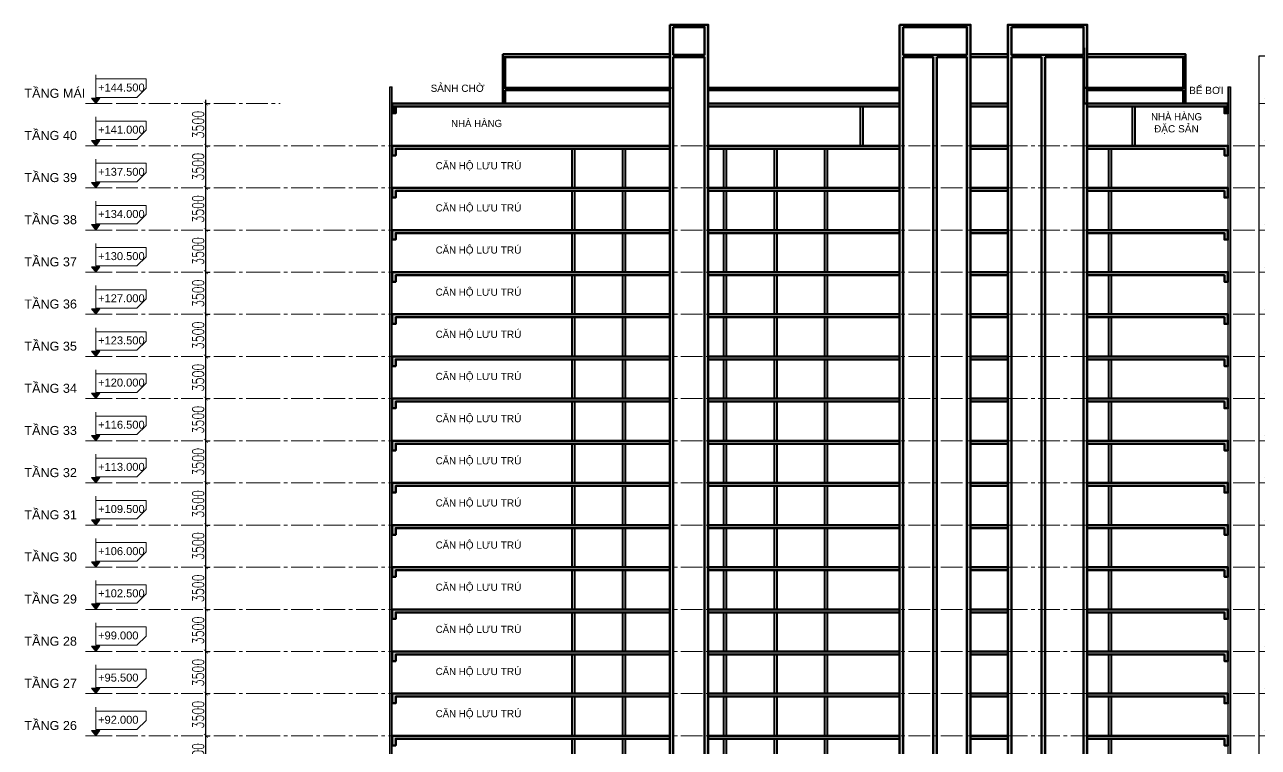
# Model space of a CAD drawing. Header units: millimetres. Extents: x 573003 to 1294762, y -9906 to 413061.
# Drawn here: x 816335 to 918866, y 105519 to 165526 of the extents above; entities that cross this region are included whole.
import ezdxf
from ezdxf.xclip import XClip

# ---------------------------------------------------------------- set-up
doc = ezdxf.new("R2010")
doc.units = ezdxf.units.MM
doc.header["$MEASUREMENT"] = 0
doc.linetypes.add('IMPORT-CE', pattern=[135, 90, -15, 15, -15])
doc.layers.get('DEFPOINTS').update_dxf_attribs({"color": 5, "lineweight": 0})
for name, color, linetype in [('A-ANNO-ROOM', 50, 'Continuous'), ('A-WALL-FNSH', 200, 'Continuous'), ('A-WALL-PATT', 251, 'Continuous')]:
    doc.layers.add(name, color=color, linetype=linetype)
for name, color, linetype, lineweight in [('KT-Chu viet', 255, 'Continuous', 20), ('KT-Kich thuoc', 159, 'Continuous', 18), ('KT-Net cat', 1, 'Continuous', 40), ('KT-Net cot', 2, 'Continuous', 50), ('KT-Net manh', 251, 'Continuous', 13), ('KT-Net thay', 7, 'Continuous', 25), ('KT-Net truc', 18, 'Continuous', 15), ('TEXT', 7, 'Continuous', 20)]:
    doc.layers.add(name, color=color, linetype=linetype, lineweight=lineweight)
doc.styles.add('Arial', font='arial.ttf')
doc.styles.add('DIM', font='vnsimli.shx', dxfattribs={"width": 0.7})
doc.styles.add('font unicode ccu', font='arial.ttf')
doc.styles.add('HBA-Text', font='GOTHIC.TTF')
doc.dimstyles.new('CCU  KT1-320 A1', dxfattribs={"dimscale": 320, "dimtxt": 3, "dimasz": 1, "dimexe": 1, "dimexo": 0, "dimgap": 0.5, "dimtad": 1, "dimdec": 0, "dimdsep": 46, "dimtxsty": 'DIM', "dimblk1": 'ARCHTICK', "dimblk2": 'ARCHTICK', "dimsah": 1, "dimcen": 0, "dimdle": 1, "dimclrd": 256, "dimclre": 256, "dimclrt": 31, "dimadec": 0, "dimazin": 0, "dimtfac": 1, "dimtdec": 0, "dimtix": 1, "dimtmove": 1, "dimatfit": 3, "dimldrblk": 'DOT', "dimfxl": 8, "dimtolj": 1, "dimarcsym": 0})

# ---------------------------------------------------------------- blocks, each defined once
blk = doc.blocks.new('Condotel Floor - NT1')
at = {"layer": 'KT-Net manh'}
h = blk.add_hatch(color=256, dxfattribs=at)
h.dxf.hatch_style = 1
h.paths.add_polyline_path([(-69661, 250), (-69661, -550), (-69361, -550), (-69361, 0), (-46598, 0), (-46598, 250)])
h.paths.add_polyline_path([(-43398, 250), (-27502, 250), (-27502, 0), (-43398, 0)])
h.paths.add_polyline_path([(-11898, 250), (-200, 250), (-200, -550), (-500, -550), (-500, 0), (-11898, 0)])
at = {"layer": 'KT-Net cat'}
for points, elevation in [([(-54700, 3500), (-54500, 3500), (-54500, 250), (-54700, 250)], -5), ([(-50500, 3500), (-50300, 3500), (-50300, 250), (-50500, 250)], -5), ([(-42100, 3500), (-41900, 3500), (-41900, 250), (-42100, 250)], -5), ([(-37900, 3500), (-37700, 3500), (-37700, 250), (-37900, 250)], -5), ([(-33700, 3500), (-33500, 3500), (-33500, 250), (-33700, 250)], -5), ([(-10102, 3500), (-9902, 3500), (-9902, 250), (-10102, 250)], -7)]:
    blk.add_lwpolyline(points, close=True, dxfattribs=dict(at, elevation=elevation))
at = {"layer": 'KT-Net cot', "elevation": -5}
blk.add_lwpolyline([(-69661, 250), (-69661, -550), (-69361, -550), (-69361, 0), (-46598, 0), (-46598, 250)], close=True, dxfattribs=at)
at = {"layer": 'KT-Net cot'}
for points in [[(-43398, 250), (-27502, 250), (-27502, 0), (-43398, 0)], [(-11898, 250), (-200, 250), (-200, -550), (-500, -550), (-500, 0), (-11898, 0)]]:
    blk.add_lwpolyline(points, close=True, dxfattribs=at)
at = {"layer": 'KT-Net manh'}
for p, q in [((-69761, 0, -113), (-69761, 3500, -5)), ((-69661, 0, -113), (-69661, 3500, -5)), ((-200, 3500), (-200, 0, -108)), ((-100, 3500), (-100, 0, -108))]:
    blk.add_line(p, q, dxfattribs=at)
at = {"layer": 'KT-Net thay'}
for p, q in [((-69861, 0, -113), (-69861, 3500, -5)), ((0, 3500), (0, 0, -108))]:
    blk.add_line(p, q, dxfattribs=at)
blk = doc.blocks.new('_ARCHTICK')
at = {"color": 0, "linetype": 'ByBlock', "const_width": 0.15}
blk.add_lwpolyline([(-0.5, -0.5), (0.5, 0.5)], dxfattribs=at)
blk = doc.blocks.new('*D172')
at = {"layer": 'DEFPOINTS', "color": 0, "transparency": 16777216}
for p in [(0, 92000), (0, 92000), (0, 88500)]:
    blk.add_point(p, dxfattribs=at)
at = {"layer": 'KT-Kich thuoc', "lineweight": -2, "transparency": 16777216}
for p, q in [((0, 88180), (0, 92320)), ((0, 92000), (320, 92000)), ((0, 88500), (320, 88500))]:
    blk.add_line(p, q, dxfattribs=at)
at = {"layer": 'KT-Kich thuoc', "lineweight": -2, "transparency": 16777216, "xscale": 320, "yscale": 320, "zscale": 320}
for p, rotation in [((0, 92000), 90), ((0, 88500), 270)]:
    blk.add_blockref('_ARCHTICK', p, dxfattribs=dict(at, rotation=rotation))
at = {"layer": 'KT-Kich thuoc', "color": 31, "transparency": 16777216, "insert": (-640, 90250), "char_height": 960, "attachment_point": 5, "rotation": 90, "style": 'DIM'}
blk.add_mtext('\\A1;3500', dxfattribs=at)
blk = doc.blocks.new('_Dot')
at = {"color": 0, "linetype": 'ByBlock', "lineweight": -2}
blk.add_line((-0.5, 0), (-1, 0), dxfattribs=at)
at = {"color": 0, "linetype": 'ByBlock', "const_width": 0.5}
blk.add_lwpolyline([(-0.25, 0, 1), (0.25, 0, 1)], format="xyb", close=True, dxfattribs=at)
blk = doc.blocks.new('*D173')
at = {"layer": 'DEFPOINTS', "color": 0, "transparency": 16777216}
for p in [(0, 95500), (0, 95500), (0, 92000)]:
    blk.add_point(p, dxfattribs=at)
at = {"layer": 'KT-Kich thuoc', "lineweight": -2, "transparency": 16777216}
for p, q in [((0, 91680), (0, 95820)), ((0, 95500), (320, 95500)), ((0, 92000), (320, 92000))]:
    blk.add_line(p, q, dxfattribs=at)
at = {"layer": 'KT-Kich thuoc', "lineweight": -2, "transparency": 16777216, "xscale": 320, "yscale": 320, "zscale": 320}
for p, rotation in [((0, 95500), 90), ((0, 92000), 270)]:
    blk.add_blockref('_ARCHTICK', p, dxfattribs=dict(at, rotation=rotation))
at = {"layer": 'KT-Kich thuoc', "color": 31, "transparency": 16777216, "insert": (-640, 93750), "char_height": 960, "attachment_point": 5, "rotation": 90, "style": 'DIM'}
blk.add_mtext('\\A1;3500', dxfattribs=at)
blk = doc.blocks.new('*D174')
at = {"layer": 'DEFPOINTS', "color": 0, "transparency": 16777216}
for p in [(0, 99000), (0, 99000), (0, 95500)]:
    blk.add_point(p, dxfattribs=at)
at = {"layer": 'KT-Kich thuoc', "lineweight": -2, "transparency": 16777216}
for p, q in [((0, 95180), (0, 99320)), ((0, 99000), (320, 99000)), ((0, 95500), (320, 95500))]:
    blk.add_line(p, q, dxfattribs=at)
at = {"layer": 'KT-Kich thuoc', "lineweight": -2, "transparency": 16777216, "xscale": 320, "yscale": 320, "zscale": 320}
for p, rotation in [((0, 99000), 90), ((0, 95500), 270)]:
    blk.add_blockref('_ARCHTICK', p, dxfattribs=dict(at, rotation=rotation))
at = {"layer": 'KT-Kich thuoc', "color": 31, "transparency": 16777216, "insert": (-640, 97250), "char_height": 960, "attachment_point": 5, "rotation": 90, "style": 'DIM'}
blk.add_mtext('\\A1;3500', dxfattribs=at)
blk = doc.blocks.new('*D175')
at = {"layer": 'DEFPOINTS', "color": 0, "transparency": 16777216}
for p in [(0, 102500), (0, 102500), (0, 99000)]:
    blk.add_point(p, dxfattribs=at)
at = {"layer": 'KT-Kich thuoc', "lineweight": -2, "transparency": 16777216}
for p, q in [((0, 98680), (0, 102820)), ((0, 102500), (320, 102500)), ((0, 99000), (320, 99000))]:
    blk.add_line(p, q, dxfattribs=at)
at = {"layer": 'KT-Kich thuoc', "lineweight": -2, "transparency": 16777216, "xscale": 320, "yscale": 320, "zscale": 320}
for p, rotation in [((0, 102500), 90), ((0, 99000), 270)]:
    blk.add_blockref('_ARCHTICK', p, dxfattribs=dict(at, rotation=rotation))
at = {"layer": 'KT-Kich thuoc', "color": 31, "transparency": 16777216, "insert": (-640, 100750), "char_height": 960, "attachment_point": 5, "rotation": 90, "style": 'DIM'}
blk.add_mtext('\\A1;3500', dxfattribs=at)
blk = doc.blocks.new('*D176')
at = {"layer": 'DEFPOINTS', "color": 0, "transparency": 16777216}
for p in [(0, 106000), (0, 106000), (0, 102500)]:
    blk.add_point(p, dxfattribs=at)
at = {"layer": 'KT-Kich thuoc', "lineweight": -2, "transparency": 16777216}
for p, q in [((0, 102180), (0, 106320)), ((0, 106000), (320, 106000)), ((0, 102500), (320, 102500))]:
    blk.add_line(p, q, dxfattribs=at)
at = {"layer": 'KT-Kich thuoc', "lineweight": -2, "transparency": 16777216, "xscale": 320, "yscale": 320, "zscale": 320}
for p, rotation in [((0, 106000), 90), ((0, 102500), 270)]:
    blk.add_blockref('_ARCHTICK', p, dxfattribs=dict(at, rotation=rotation))
at = {"layer": 'KT-Kich thuoc', "color": 31, "transparency": 16777216, "insert": (-640, 104250), "char_height": 960, "attachment_point": 5, "rotation": 90, "style": 'DIM'}
blk.add_mtext('\\A1;3500', dxfattribs=at)
blk = doc.blocks.new('*D177')
at = {"layer": 'DEFPOINTS', "color": 0, "transparency": 16777216}
for p in [(0, 109500), (0, 109500), (0, 106000)]:
    blk.add_point(p, dxfattribs=at)
at = {"layer": 'KT-Kich thuoc', "lineweight": -2, "transparency": 16777216}
for p, q in [((0, 105680), (0, 109820)), ((0, 109500), (320, 109500)), ((0, 106000), (320, 106000))]:
    blk.add_line(p, q, dxfattribs=at)
at = {"layer": 'KT-Kich thuoc', "lineweight": -2, "transparency": 16777216, "xscale": 320, "yscale": 320, "zscale": 320}
for p, rotation in [((0, 109500), 90), ((0, 106000), 270)]:
    blk.add_blockref('_ARCHTICK', p, dxfattribs=dict(at, rotation=rotation))
at = {"layer": 'KT-Kich thuoc', "color": 31, "transparency": 16777216, "insert": (-640, 107750), "char_height": 960, "attachment_point": 5, "rotation": 90, "style": 'DIM'}
blk.add_mtext('\\A1;3500', dxfattribs=at)
blk = doc.blocks.new('*D178')
at = {"layer": 'DEFPOINTS', "color": 0, "transparency": 16777216}
for p in [(0, 113000), (0, 113000), (0, 109500)]:
    blk.add_point(p, dxfattribs=at)
at = {"layer": 'KT-Kich thuoc', "lineweight": -2, "transparency": 16777216}
for p, q in [((0, 109180), (0, 113320)), ((0, 113000), (320, 113000)), ((0, 109500), (320, 109500))]:
    blk.add_line(p, q, dxfattribs=at)
at = {"layer": 'KT-Kich thuoc', "lineweight": -2, "transparency": 16777216, "xscale": 320, "yscale": 320, "zscale": 320}
for p, rotation in [((0, 113000), 90), ((0, 109500), 270)]:
    blk.add_blockref('_ARCHTICK', p, dxfattribs=dict(at, rotation=rotation))
at = {"layer": 'KT-Kich thuoc', "color": 31, "transparency": 16777216, "insert": (-640, 111250), "char_height": 960, "attachment_point": 5, "rotation": 90, "style": 'DIM'}
blk.add_mtext('\\A1;3500', dxfattribs=at)
blk = doc.blocks.new('*D179')
at = {"layer": 'DEFPOINTS', "color": 0, "transparency": 16777216}
for p in [(0, 116500), (0, 116500), (0, 113000)]:
    blk.add_point(p, dxfattribs=at)
at = {"layer": 'KT-Kich thuoc', "lineweight": -2, "transparency": 16777216}
for p, q in [((0, 112680), (0, 116820)), ((0, 116500), (320, 116500)), ((0, 113000), (320, 113000))]:
    blk.add_line(p, q, dxfattribs=at)
at = {"layer": 'KT-Kich thuoc', "lineweight": -2, "transparency": 16777216, "xscale": 320, "yscale": 320, "zscale": 320}
for p, rotation in [((0, 116500), 90), ((0, 113000), 270)]:
    blk.add_blockref('_ARCHTICK', p, dxfattribs=dict(at, rotation=rotation))
at = {"layer": 'KT-Kich thuoc', "color": 31, "transparency": 16777216, "insert": (-640, 114750), "char_height": 960, "attachment_point": 5, "rotation": 90, "style": 'DIM'}
blk.add_mtext('\\A1;3500', dxfattribs=at)
blk = doc.blocks.new('*D180')
at = {"layer": 'DEFPOINTS', "color": 0, "transparency": 16777216}
for p in [(0, 120000), (0, 120000), (0, 116500)]:
    blk.add_point(p, dxfattribs=at)
at = {"layer": 'KT-Kich thuoc', "lineweight": -2, "transparency": 16777216}
for p, q in [((0, 116180), (0, 120320)), ((0, 120000), (320, 120000)), ((0, 116500), (320, 116500))]:
    blk.add_line(p, q, dxfattribs=at)
at = {"layer": 'KT-Kich thuoc', "lineweight": -2, "transparency": 16777216, "xscale": 320, "yscale": 320, "zscale": 320}
for p, rotation in [((0, 120000), 90), ((0, 116500), 270)]:
    blk.add_blockref('_ARCHTICK', p, dxfattribs=dict(at, rotation=rotation))
at = {"layer": 'KT-Kich thuoc', "color": 31, "transparency": 16777216, "insert": (-640, 118250), "char_height": 960, "attachment_point": 5, "rotation": 90, "style": 'DIM'}
blk.add_mtext('\\A1;3500', dxfattribs=at)
blk = doc.blocks.new('*D181')
at = {"layer": 'DEFPOINTS', "color": 0, "transparency": 16777216}
for p in [(0, 123500), (0, 123500), (0, 120000)]:
    blk.add_point(p, dxfattribs=at)
at = {"layer": 'KT-Kich thuoc', "lineweight": -2, "transparency": 16777216}
for p, q in [((0, 119680), (0, 123820)), ((0, 123500), (320, 123500)), ((0, 120000), (320, 120000))]:
    blk.add_line(p, q, dxfattribs=at)
at = {"layer": 'KT-Kich thuoc', "lineweight": -2, "transparency": 16777216, "xscale": 320, "yscale": 320, "zscale": 320}
for p, rotation in [((0, 123500), 90), ((0, 120000), 270)]:
    blk.add_blockref('_ARCHTICK', p, dxfattribs=dict(at, rotation=rotation))
at = {"layer": 'KT-Kich thuoc', "color": 31, "transparency": 16777216, "insert": (-640, 121750), "char_height": 960, "attachment_point": 5, "rotation": 90, "style": 'DIM'}
blk.add_mtext('\\A1;3500', dxfattribs=at)
blk = doc.blocks.new('*D182')
at = {"layer": 'DEFPOINTS', "color": 0, "transparency": 16777216}
for p in [(0, 127000), (0, 127000), (0, 123500)]:
    blk.add_point(p, dxfattribs=at)
at = {"layer": 'KT-Kich thuoc', "lineweight": -2, "transparency": 16777216}
for p, q in [((0, 123180), (0, 127320)), ((0, 127000), (320, 127000)), ((0, 123500), (320, 123500))]:
    blk.add_line(p, q, dxfattribs=at)
at = {"layer": 'KT-Kich thuoc', "lineweight": -2, "transparency": 16777216, "xscale": 320, "yscale": 320, "zscale": 320}
for p, rotation in [((0, 127000), 90), ((0, 123500), 270)]:
    blk.add_blockref('_ARCHTICK', p, dxfattribs=dict(at, rotation=rotation))
at = {"layer": 'KT-Kich thuoc', "color": 31, "transparency": 16777216, "insert": (-640, 125250), "char_height": 960, "attachment_point": 5, "rotation": 90, "style": 'DIM'}
blk.add_mtext('\\A1;3500', dxfattribs=at)
blk = doc.blocks.new('*D183')
at = {"layer": 'DEFPOINTS', "color": 0, "transparency": 16777216}
for p in [(0, 130500), (0, 130500), (0, 127000)]:
    blk.add_point(p, dxfattribs=at)
at = {"layer": 'KT-Kich thuoc', "lineweight": -2, "transparency": 16777216}
for p, q in [((0, 126680), (0, 130820)), ((0, 130500), (320, 130500)), ((0, 127000), (320, 127000))]:
    blk.add_line(p, q, dxfattribs=at)
at = {"layer": 'KT-Kich thuoc', "lineweight": -2, "transparency": 16777216, "xscale": 320, "yscale": 320, "zscale": 320}
for p, rotation in [((0, 130500), 90), ((0, 127000), 270)]:
    blk.add_blockref('_ARCHTICK', p, dxfattribs=dict(at, rotation=rotation))
at = {"layer": 'KT-Kich thuoc', "color": 31, "transparency": 16777216, "insert": (-640, 128750), "char_height": 960, "attachment_point": 5, "rotation": 90, "style": 'DIM'}
blk.add_mtext('\\A1;3500', dxfattribs=at)
blk = doc.blocks.new('*D189')
at = {"layer": 'DEFPOINTS', "color": 0, "transparency": 16777216}
for p in [(0, 134000), (0, 134000), (0, 130500)]:
    blk.add_point(p, dxfattribs=at)
at = {"layer": 'KT-Kich thuoc', "lineweight": -2, "transparency": 16777216}
for p, q in [((0, 130180), (0, 134320)), ((0, 134000), (320, 134000)), ((0, 130500), (320, 130500))]:
    blk.add_line(p, q, dxfattribs=at)
at = {"layer": 'KT-Kich thuoc', "lineweight": -2, "transparency": 16777216, "xscale": 320, "yscale": 320, "zscale": 320}
for p, rotation in [((0, 134000), 90), ((0, 130500), 270)]:
    blk.add_blockref('_ARCHTICK', p, dxfattribs=dict(at, rotation=rotation))
at = {"layer": 'KT-Kich thuoc', "color": 31, "transparency": 16777216, "insert": (-640, 132250), "char_height": 960, "attachment_point": 5, "rotation": 90, "style": 'DIM'}
blk.add_mtext('\\A1;3500', dxfattribs=at)
blk = doc.blocks.new('*D190')
at = {"layer": 'DEFPOINTS', "color": 0, "transparency": 16777216}
for p in [(0, 137500), (0, 137500), (0, 134000)]:
    blk.add_point(p, dxfattribs=at)
at = {"layer": 'KT-Kich thuoc', "lineweight": -2, "transparency": 16777216}
for p, q in [((0, 133680), (0, 137820)), ((0, 137500), (320, 137500)), ((0, 134000), (320, 134000))]:
    blk.add_line(p, q, dxfattribs=at)
at = {"layer": 'KT-Kich thuoc', "lineweight": -2, "transparency": 16777216, "xscale": 320, "yscale": 320, "zscale": 320}
for p, rotation in [((0, 137500), 90), ((0, 134000), 270)]:
    blk.add_blockref('_ARCHTICK', p, dxfattribs=dict(at, rotation=rotation))
at = {"layer": 'KT-Kich thuoc', "color": 31, "transparency": 16777216, "insert": (-640, 135750), "char_height": 960, "attachment_point": 5, "rotation": 90, "style": 'DIM'}
blk.add_mtext('\\A1;3500', dxfattribs=at)
blk = doc.blocks.new('*D191')
at = {"layer": 'DEFPOINTS', "color": 0, "transparency": 16777216}
for p in [(0, 141000), (0, 141000), (0, 137500)]:
    blk.add_point(p, dxfattribs=at)
at = {"layer": 'KT-Kich thuoc', "lineweight": -2, "transparency": 16777216}
for p, q in [((0, 137180), (0, 141320)), ((0, 141000), (320, 141000)), ((0, 137500), (320, 137500))]:
    blk.add_line(p, q, dxfattribs=at)
at = {"layer": 'KT-Kich thuoc', "lineweight": -2, "transparency": 16777216, "xscale": 320, "yscale": 320, "zscale": 320}
for p, rotation in [((0, 141000), 90), ((0, 137500), 270)]:
    blk.add_blockref('_ARCHTICK', p, dxfattribs=dict(at, rotation=rotation))
at = {"layer": 'KT-Kich thuoc', "color": 31, "transparency": 16777216, "insert": (-640, 139250), "char_height": 960, "attachment_point": 5, "rotation": 90, "style": 'DIM'}
blk.add_mtext('\\A1;3500', dxfattribs=at)
blk = doc.blocks.new('*D192')
at = {"layer": 'DEFPOINTS', "color": 0, "transparency": 16777216}
for p in [(0, 144500), (0, 144500), (0, 141000)]:
    blk.add_point(p, dxfattribs=at)
at = {"layer": 'KT-Kich thuoc', "lineweight": -2, "transparency": 16777216}
for p, q in [((0, 140680), (0, 144820)), ((0, 144500), (320, 144500)), ((0, 141000), (320, 141000))]:
    blk.add_line(p, q, dxfattribs=at)
at = {"layer": 'KT-Kich thuoc', "lineweight": -2, "transparency": 16777216, "xscale": 320, "yscale": 320, "zscale": 320}
for p, rotation in [((0, 144500), 90), ((0, 141000), 270)]:
    blk.add_blockref('_ARCHTICK', p, dxfattribs=dict(at, rotation=rotation))
at = {"layer": 'KT-Kich thuoc', "color": 31, "transparency": 16777216, "insert": (-640, 142750), "char_height": 960, "attachment_point": 5, "rotation": 90, "style": 'DIM'}
blk.add_mtext('\\A1;3500', dxfattribs=at)
blk = doc.blocks.new('A$C61654A8E')
blk.add_hatch(color=256).paths.add_polyline_path([(-137, 178), (0, 0), (137, 178)])
blk.add_line((-341, 0), (341, 0))
for points in [[(0, 956), (0, 819)], [(-137, 178), (137, 178), (0, 0), (-137, 178)]]:
    blk.add_lwpolyline(points)
blk.add_lwpolyline([(1678, 512), (1678, 819), (0, 819), (0, 205), (1371, 205)], close=True)
blk = doc.blocks.new('coscaodotudong')
at = {"xscale": 0.8324273823791946, "yscale": 0.8324273823791946, "zscale": 0.8324273823791946}
blk.add_blockref('A$C61654A8E', (0, 0), dxfattribs=at)
at = {"layer": 'KT-Chu viet', "style": 'font unicode ccu'}
blk.add_attdef('%%P0.000', (64, 334), '', height=220, dxfattribs=at)
blk = doc.blocks.new('A$C45364D24')
at = {"layer": 'A-ANNO-ROOM', "ltscale": 800, "extrusion": (-2.94127e-05, 9.98611e-07, 1), "insert": (3716, 986, -4), "char_height": 600, "width": 7924.74, "attachment_point": 2, "text_direction": (1, 0, 2.9e-05), "style": 'HBA-Text'}
blk.add_mtext('CĂN H{\\fArial|b0|i0|c0|p34;Ộ LƯU TRÚ}', dxfattribs=at)
blk = doc.blocks.new('Levels')
at = {"layer": 'KT-Kich thuoc'}
for p, q in [((-9998.9, 144500), (-7793.2, 144500)), ((-9998.9, 141000, 0), (-7793.2, 141000, 0)), ((-9998.9, 137500, 0), (-7793.2, 137500, 0)), ((-9998.9, 134000, 0), (-7793.2, 134000, 0)), ((-9998.9, 130500, 0), (-7793.2, 130500, 0)), ((-9998.9, 127000, 0), (-7793.2, 127000, 0)), ((-9998.9, 123500, 0), (-7793.2, 123500, 0)), ((-9998.9, 120000, 0), (-7793.2, 120000, 0)), ((-9998.9, 116500, 0), (-7793.2, 116500, 0)), ((-9998.9, 113000, 0), (-7793.2, 113000, 0)), ((-9998.9, 109500, 0), (-7793.2, 109500, 0)), ((-9998.9, 106000, 0), (-7793.2, 106000, 0)), ((-9998.9, 102500, 0), (-7793.2, 102500, 0)), ((-9998.9, 99000, 0), (-7793.2, 99000, 0)), ((-9998.9, 95500, 0), (-7793.2, 95500, 0)), ((-9998.9, 92000, 0), (-7793.2, 92000, 0))]:
    blk.add_line(p, q, dxfattribs=at)
at = {"layer": 'KT-Net truc', "linetype": 'IMPORT-CE', "ltscale": 20, "elevation": 0}
for points in [[(-7437.9, 144500), (6189, 144500)], [(-7437.9, 141000), (6189, 141000)], [(-7437.9, 137500), (6189, 137500)], [(-7437.9, 134000), (6189, 134000)], [(-7437.9, 130500), (6189, 130500)], [(-7437.9, 127000), (6189, 127000)], [(-7437.9, 123500), (6189, 123500)], [(-7437.9, 120000), (6189, 120000)], [(-7437.9, 116500), (6189, 116500)], [(-7437.9, 113000), (6189, 113000)], [(-7437.9, 109500), (6189, 109500)], [(-7437.9, 106000), (6189, 106000)], [(-7437.9, 102500), (6189, 102500)], [(-7437.9, 99000), (6189, 99000)], [(-7437.9, 95500), (6189, 95500)], [(-7437.9, 92000), (6189, 92000)]]:
    blk.add_lwpolyline(points, dxfattribs=at)
at = {"layer": 'KT-Chu viet', "xscale": 3, "yscale": 3, "zscale": 3}
for p, values in [((-9146.4, 144500), {'%%P0.000': '+144.500'}), ((-9146.4, 141000, 0), {'%%P0.000': '+141.000'}), ((-9146.4, 137500, 0), {'%%P0.000': '+137.500'}), ((-9146.4, 134000, 0), {'%%P0.000': '+134.000'}), ((-9146.4, 130500, 0), {'%%P0.000': '+130.500'}), ((-9146.4, 127000, 0), {'%%P0.000': '+127.000'}), ((-9146.4, 123500, 0), {'%%P0.000': '+123.500'}), ((-9146.4, 120000, 0), {'%%P0.000': '+120.000'}), ((-9146.4, 116500, 0), {'%%P0.000': '+116.500'}), ((-9146.4, 113000, 0), {'%%P0.000': '+113.000'}), ((-9146.4, 109500, 0), {'%%P0.000': '+109.500'}), ((-9146.4, 106000, 0), {'%%P0.000': '+106.000'}), ((-9146.4, 102500, 0), {'%%P0.000': '+102.500'}), ((-9146.4, 99000, 0), {'%%P0.000': '+99.000'}), ((-9146.4, 95500, 0), {'%%P0.000': '+95.500'}), ((-9146.4, 92000, 0), {'%%P0.000': '+92.000'})]:
    blk.add_blockref('coscaodotudong', p, dxfattribs=at).add_auto_attribs(values)
at = {"layer": 'TEXT', "char_height": 750, "width": 5299.69, "attachment_point": 1, "style": 'Arial'}
for s, insert in [('TẦNG MÁI', (-15078.7, 145729.8, 0)), ('TẦNG 40', (-15078.7, 142229.8, 0)), ('TẦNG 39', (-15078.7, 138729.8, 0)), ('TẦNG 38', (-15078.7, 135229.8, 0)), ('TẦNG 37', (-15078.7, 131729.8, 0)), ('TẦNG 36', (-15078.7, 128229.8, 0)), ('TẦNG 35', (-15078.7, 124729.8, 0)), ('TẦNG 34', (-15078.7, 121229.8, 0)), ('TẦNG 33', (-15078.7, 117729.8, 0)), ('TẦNG 32', (-15078.7, 114229.8, 0)), ('TẦNG 31', (-15078.7, 110729.8, 0)), ('TẦNG 30', (-15078.7, 107229.8, 0)), ('TẦNG 29', (-15078.7, 103729.8, 0)), ('TẦNG 28', (-15078.7, 100229.8, 0)), ('TẦNG 27', (-15078.7, 96729.8, 0)), ('TẦNG 26', (-15078.7, 93229.8, 0))]:
    blk.add_mtext(s, dxfattribs=dict(at, insert=insert))
at = {"layer": 'KT-Kich thuoc'}
for base, p1, p2, picture, middle in [((0, 144500), (0, 141000), (0, 144500), '*D192', (-640, 142750)), ((0, 141000), (0, 137500), (0, 141000), '*D191', (-640, 139250)), ((0, 137500), (0, 134000), (0, 137500), '*D190', (-640, 135750)), ((0, 134000), (0, 130500), (0, 134000), '*D189', (-640, 132250)), ((0, 130500), (0, 127000), (0, 130500), '*D183', (-640, 128750)), ((0, 127000), (0, 123500), (0, 127000), '*D182', (-640, 125250)), ((0, 123500), (0, 120000), (0, 123500), '*D181', (-640, 121750)), ((0, 120000), (0, 116500), (0, 120000), '*D180', (-640, 118250)), ((0, 116500), (0, 113000), (0, 116500), '*D179', (-640, 114750)), ((0, 113000), (0, 109500), (0, 113000), '*D178', (-640, 111250)), ((0, 109500), (0, 106000), (0, 109500), '*D177', (-640, 107750)), ((0, 106000), (0, 102500), (0, 106000), '*D176', (-640, 104250)), ((0, 102500), (0, 99000), (0, 102500), '*D175', (-640, 100750)), ((0, 99000), (0, 95500), (0, 99000), '*D174', (-640, 97250)), ((0, 95500), (0, 92000), (0, 95500), '*D173', (-640, 93750)), ((0, 92000), (0, 88500), (0, 92000), '*D172', (-640, 90250))]:
    dim = blk.add_linear_dim(base=base, p1=p1, p2=p2, angle=90, dimstyle='CCU  KT1-320 A1', dxfattribs=at)
    dim.commit()
    dim.dimension.update_dxf_attribs({"geometry": picture, "text_midpoint": middle})

msp = doc.modelspace()

# ---------------------------------------------------------------- hatches: boundary and pattern name
at = {"layer": 'A-WALL-PATT', "extrusion": (2.11769e-18, 1.24151e-06, 1)}
h = msp.add_hatch(color=256, dxfattribs=at)
h.dxf.hatch_style = 1
h.paths.add_polyline_path([(869944.8, 165525.6), (873144.8, 165525.6), (873144.8, -1524.4), (869944.8, -1524.4)])
h.paths.add_polyline_path([(870244.8, 165325.6), (872844.8, 165325.6), (872844.8, 163025.6), (870244.8, 163025.6)], flags=16)
h.paths.add_polyline_path([(872844.8, -1324.4), (870244.8, -1324.4), (870244.8, 162825.6), (872844.8, 162825.6)], flags=16)
h = msp.add_hatch(color=256, dxfattribs=at)
h.dxf.hatch_style = 1
h.paths.add_polyline_path([(889340.2, 165325.6), (894644.7, 165325.6), (894644.7, 163025.6), (889340.2, 163025.6)], flags=16)
h.paths.add_polyline_path([(889040.2, 165525.6), (894944.7, 165525.6), (894944.7, -1524.4), (889040.2, -1524.4)])
h.paths.add_polyline_path([(889340.2, 162825.6), (891844.7, 162825.6), (891844.7, -1324.4), (889340.2, -1324.4)], flags=16)
h.paths.add_polyline_path([(892144.7, 162825.6), (894644.7, 162825.6), (894644.7, -1324.4), (892144.7, -1324.4)], flags=16)
h = msp.add_hatch(color=256, dxfattribs=at)
h.dxf.hatch_style = 1
h.paths.add_polyline_path([(898344.7, 165325.6), (904344.7, 165325.6), (904344.7, 163025.6), (898344.7, 163025.6)], flags=16)
h.paths.add_polyline_path([(898044.7, -1524.4), (904644.7, -1524.4), (904644.7, 165525.6), (898044.7, 165525.6)])
h.paths.add_polyline_path([(901144.7, 162825.6), (904344.7, 162825.6), (904344.7, -1324.4), (901144.7, -1324.4)], flags=16)
h.paths.add_polyline_path([(898344.7, 162825.6), (900844.7, 162825.6), (900844.7, -1324.4), (898344.7, -1324.4)], flags=16)
at = {"layer": 'A-WALL-PATT', "extrusion": (1.58816e-05, -2.35162e-05, 1)}
h = msp.add_hatch(color=256, dxfattribs=at)
h.dxf.hatch_style = 1
h.paths.add_polyline_path([(856079.1, 163075.6), (869944.8, 163075.6), (869944.8, 162825.6), (856079.1, 162825.6)])
at = {"layer": 'A-WALL-PATT', "extrusion": (2.11229e-18, 1.24151e-06, 1)}
h = msp.add_hatch(color=256, dxfattribs=at)
h.dxf.hatch_style = 1
h.paths.add_polyline_path([(894944.7, 163075.6), (898044.7, 163075.6), (898044.7, 162825.6), (894944.7, 162825.6)])
at = {"layer": 'A-WALL-PATT', "extrusion": (1.58816e-05, -2.35162e-05, 1)}
h = msp.add_hatch(color=256, dxfattribs=at)
h.dxf.hatch_style = 1
h.paths.add_polyline_path([(904644.7, 163075.6), (912821.4, 163075.6), (912821.4, 162825.6), (904644.7, 162825.6)])
h = msp.add_hatch(color=256, dxfattribs=at)
h.dxf.hatch_style = 1
h.paths.add_polyline_path([(856079.1, 158975.6), (856079.1, 160275.6), (869944.8, 160275.6), (869944.8, 160075.6), (856279.1, 160075.6), (856279.1, 158975.6)])
at = {"layer": 'A-WALL-PATT', "extrusion": (2.11769e-18, 1.24151e-06, 1)}
h = msp.add_hatch(color=256, dxfattribs=at)
h.dxf.hatch_style = 1
h.paths.add_polyline_path([(873144.8, 160275.6), (889040.2, 160275.6), (889040.2, 160075.6), (873144.8, 160075.6)])
at = {"layer": 'A-WALL-PATT', "extrusion": (1.58816e-05, -2.35162e-05, 1)}
h = msp.add_hatch(color=256, dxfattribs=at)
h.dxf.hatch_style = 1
h.paths.add_polyline_path([(904344.7, 158975.6), (904344.7, 160275.6), (912821.4, 160275.6), (912821.4, 158975.6), (912621.4, 158975.6), (912621.4, 160075.6), (904644.7, 160075.6), (904644.7, 158975.6)])
at = {"layer": 'A-WALL-PATT', "extrusion": (2.11769e-18, 1.24151e-06, 1)}
h = msp.add_hatch(color=256, dxfattribs=at)
h.dxf.hatch_style = 1
h.paths.add_polyline_path([(846882, 158975.6), (869944.8, 158975.6), (869944.8, 158725.6), (846882, 158725.6)])
h.paths.add_polyline_path([(873144.8, 158975.6), (889040.2, 158975.6), (889040.2, 158725.6), (873144.8, 158725.6)])
h.paths.add_polyline_path([(904644.7, 158975.6), (916342.5, 158975.6), (916342.5, 158725.6), (904644.7, 158725.6)])
at = {"layer": 'A-WALL-PATT', "extrusion": (2.11229e-18, 1.24151e-06, 1)}
h = msp.add_hatch(color=256, dxfattribs=at)
h.dxf.hatch_style = 1
h.paths.add_polyline_path([(894944.7, 158975.6), (898044.7, 158975.6), (898044.7, 158725.6), (894944.7, 158725.6)])
at = {"layer": 'A-WALL-PATT', "extrusion": (2.13293e-18, 1.24151e-06, 1)}
h = msp.add_hatch(color=256, dxfattribs=at)
h.dxf.hatch_style = 1
h.paths.add_polyline_path([(846882, 158725.6), (846882, 158175.6), (847182, 158175.6), (847182, 158725.6)])
at = {"layer": 'A-WALL-PATT', "extrusion": (2.13929e-18, 1.24151e-06, 1)}
h = msp.add_hatch(color=256, dxfattribs=at)
h.dxf.hatch_style = 1
h.paths.add_polyline_path([(916042.5, 158725.6), (916042.5, 158175.6), (916342.5, 158175.6), (916342.5, 158725.6)])
at = {"layer": 'A-WALL-PATT', "extrusion": (2.12521e-18, 1.24151e-06, 1)}
h = msp.add_hatch(color=256, dxfattribs=at)
h.dxf.hatch_style = 1
h.paths.add_polyline_path([(846882, 155475.6), (846882, 154675.6), (847181.9, 154675.6), (847181.9, 155225.6), (869944.8, 155225.6), (869944.8, 155475.6)])
h.paths.add_polyline_path([(873144.8, 155475.6), (889040.2, 155475.6), (889040.2, 155225.6), (873144.8, 155225.6)])
h.paths.add_polyline_path([(904644.7, 155475.6), (916342.5, 155475.6), (916342.5, 154675.6), (916042.5, 154675.6), (916042.5, 155225.6), (904644.7, 155225.6)])
at = {"layer": 'A-WALL-PATT', "extrusion": (2.11769e-18, 1.24151e-06, 1)}
h = msp.add_hatch(color=256, dxfattribs=at)
h.dxf.hatch_style = 1
h.paths.add_polyline_path([(894944.7, 155475.6), (898044.7, 155475.6), (898044.7, 155225.6), (894944.7, 155225.6)])
at = {"layer": 'A-WALL-PATT', "extrusion": (2.11229e-18, 1.24151e-06, 1)}
h = msp.add_hatch(color=256, dxfattribs=at)
h.dxf.hatch_style = 1
h.paths.add_polyline_path([(894944.7, 151975.6), (898044.7, 151975.6), (898044.7, 151725.6), (894944.7, 151725.6)])
h = msp.add_hatch(color=256, dxfattribs=at)
h.dxf.hatch_style = 1
h.paths.add_polyline_path([(894944.7, 148475.6), (898044.7, 148475.6), (898044.7, 148225.6), (894944.7, 148225.6)])
h = msp.add_hatch(color=256, dxfattribs=at)
h.dxf.hatch_style = 1
h.paths.add_polyline_path([(894944.7, 144975.6), (898044.7, 144975.6), (898044.7, 144725.6), (894944.7, 144725.6)])
h = msp.add_hatch(color=256, dxfattribs=at)
h.dxf.hatch_style = 1
h.paths.add_polyline_path([(894944.7, 141475.6), (898044.7, 141475.6), (898044.7, 141225.6), (894944.7, 141225.6)])
h = msp.add_hatch(color=256, dxfattribs=at)
h.dxf.hatch_style = 1
h.paths.add_polyline_path([(894944.7, 137975.6), (898044.7, 137975.6), (898044.7, 137725.6), (894944.7, 137725.6)])
h = msp.add_hatch(color=256, dxfattribs=at)
h.dxf.hatch_style = 1
h.paths.add_polyline_path([(894944.7, 134475.6), (898044.7, 134475.6), (898044.7, 134225.6), (894944.7, 134225.6)])
h = msp.add_hatch(color=256, dxfattribs=at)
h.dxf.hatch_style = 1
h.paths.add_polyline_path([(894944.7, 130975.6), (898044.7, 130975.6), (898044.7, 130725.6), (894944.7, 130725.6)])
h = msp.add_hatch(color=256, dxfattribs=at)
h.dxf.hatch_style = 1
h.paths.add_polyline_path([(894944.7, 127475.6), (898044.7, 127475.6), (898044.7, 127225.6), (894944.7, 127225.6)])
h = msp.add_hatch(color=256, dxfattribs=at)
h.dxf.hatch_style = 1
h.paths.add_polyline_path([(894944.7, 123975.6), (898044.7, 123975.6), (898044.7, 123725.6), (894944.7, 123725.6)])
h = msp.add_hatch(color=256, dxfattribs=at)
h.dxf.hatch_style = 1
h.paths.add_polyline_path([(894944.7, 120475.6), (898044.7, 120475.6), (898044.7, 120225.6), (894944.7, 120225.6)])
h = msp.add_hatch(color=256, dxfattribs=at)
h.dxf.hatch_style = 1
h.paths.add_polyline_path([(894944.7, 116975.6), (898044.7, 116975.6), (898044.7, 116725.6), (894944.7, 116725.6)])
h = msp.add_hatch(color=256, dxfattribs=at)
h.dxf.hatch_style = 1
h.paths.add_polyline_path([(894944.7, 113475.6), (898044.7, 113475.6), (898044.7, 113225.6), (894944.7, 113225.6)])
h = msp.add_hatch(color=256, dxfattribs=at)
h.dxf.hatch_style = 1
h.paths.add_polyline_path([(894944.7, 109975.6), (898044.7, 109975.6), (898044.7, 109725.6), (894944.7, 109725.6)])
h = msp.add_hatch(color=256, dxfattribs=at)
h.dxf.hatch_style = 1
h.paths.add_polyline_path([(894944.7, 106475.6), (898044.7, 106475.6), (898044.7, 106225.6), (894944.7, 106225.6)])

# ---------------------------------------------------------------- linework, layer by layer
at = {"layer": 'A-WALL-PATT', "extrusion": (1.58816e-05, -2.35162e-05, 1)}
for p, q in [((856079.1, 163075.6, 16.5), (869944.8, 163075.6, 6.8)), ((904444.7, 158975.6, 14.3), (904444.7, 163611.1, 14.4)), ((904644.7, 163075.6, 14.4), (912621.4, 163075.6, -5.4)), ((856079.1, 160275.6, 16.4), (870144.8, 160275.6, 6.8)), ((904444.7, 160275.6, 14.4), (912821.4, 160275.6, -5.5))]:
    msp.add_line(p, q, dxfattribs=at)
at = {"layer": 'KT-Net cat', "extrusion": (2.12097e-18, 1.24151e-06, 1)}
for points, elevation in [([(885807.5, 158725.6), (886007.5, 158725.6), (886007.5, 155475.6), (885807.5, 155475.6)], 4.7), ([(908405.3, 158725.6), (908605.3, 158725.6), (908605.3, 155475.6), (908405.3, 155475.6)], 5.4)]:
    msp.add_lwpolyline(points, close=True, dxfattribs=dict(at, elevation=elevation))
at = {"layer": 'KT-Net cot', "extrusion": (2.12097e-18, 1.24151e-06, 1)}
for points, elevation in [([(869944.8, 165525.6), (873144.8, 165525.6), (873144.8, -1524.4), (869944.8, -1524.4)], 18.1), ([(870244.8, 165325.6), (872844.8, 165325.6), (872844.8, 163025.6), (870244.8, 163025.6)], 18.1), ([(889040.2, 165525.6), (894944.7, 165525.6), (894944.7, -1524.4), (889040.2, -1524.4)], 13.8), ([(889340.2, 165325.6), (894644.7, 165325.6), (894644.7, 163025.6), (889340.2, 163025.6)], 13.8), ([(898044.7, -1524.4), (904644.7, -1524.4), (904644.7, 165525.6), (898044.7, 165525.6)], 14), ([(898344.7, 165325.6), (904344.7, 165325.6), (904344.7, 163025.6), (898344.7, 163025.6)], 14), ([(872844.8, -1324.4), (870244.8, -1324.4), (870244.8, 162825.6), (872844.8, 162825.6)], 15.7), ([(889340.2, 162825.6), (891844.7, 162825.6), (891844.7, -1324.4), (889340.2, -1324.4)], 13.7), ([(892144.7, 162825.6), (894644.7, 162825.6), (894644.7, -1324.4), (892144.7, -1324.4)], 13.8), ([(898344.7, 162825.6), (900844.7, 162825.6), (900844.7, -1324.4), (898344.7, -1324.4)], 14), ([(901144.7, 162825.6), (904344.7, 162825.6), (904344.7, -1324.4), (901144.7, -1324.4)], 14.1), ([(873144.8, 160275.6), (889040.2, 160275.6), (889040.2, 160075.6), (873144.8, 160075.6)], 18.1), ([(846882, 158975.6), (869944.8, 158975.6), (869944.8, 158725.6), (846882, 158725.6)], 9.3), ([(873144.8, 158975.6), (889040.2, 158975.6), (889040.2, 158725.6), (873144.8, 158725.6)], 12.1), ([(894944.7, 158975.6), (898044.7, 158975.6), (898044.7, 158725.6), (894944.7, 158725.6)], 2.4), ([(904644.7, 158975.6), (916342.5, 158975.6), (916342.5, 158725.6), (904644.7, 158725.6)], 14.5), ([(846882, 158725.6), (846882, 158175.6), (847182, 158175.6), (847182, 158725.6)], 9.3), ([(916042.5, 158725.6), (916042.5, 158175.6), (916342.5, 158175.6), (916342.5, 158725.6)], 10.8), ([(846882, 155475.6), (846882, 154675.6), (847181.9, 154675.6), (847181.9, 155225.6), (869944.8, 155225.6), (869944.8, 155475.6)], -2.8), ([(873144.8, 155475.6), (889040.2, 155475.6), (889040.2, 155225.6), (873144.8, 155225.6)], 2.4), ([(894944.7, 155475.6), (898044.7, 155475.6), (898044.7, 155225.6), (894944.7, 155225.6)], 2.4), ([(904644.7, 155475.6), (916342.5, 155475.6), (916342.5, 154675.6), (916042.5, 154675.6), (916042.5, 155225.6), (904644.7, 155225.6)], 2.4), ([(894944.7, 151975.6), (898044.7, 151975.6), (898044.7, 151725.6), (894944.7, 151725.6)], 2.4), ([(894944.7, 148475.6), (898044.7, 148475.6), (898044.7, 148225.6), (894944.7, 148225.6)], 2.4), ([(894944.7, 144975.6), (898044.7, 144975.6), (898044.7, 144725.6), (894944.7, 144725.6)], 2.4), ([(894944.7, 141475.6), (898044.7, 141475.6), (898044.7, 141225.6), (894944.7, 141225.6)], 2.4), ([(894944.7, 137975.6), (898044.7, 137975.6), (898044.7, 137725.6), (894944.7, 137725.6)], 2.4), ([(894944.7, 134475.6), (898044.7, 134475.6), (898044.7, 134225.6), (894944.7, 134225.6)], 2.4), ([(894944.7, 130975.6), (898044.7, 130975.6), (898044.7, 130725.6), (894944.7, 130725.6)], 2.4), ([(894944.7, 127475.6), (898044.7, 127475.6), (898044.7, 127225.6), (894944.7, 127225.6)], 2.4), ([(894944.7, 123975.6), (898044.7, 123975.6), (898044.7, 123725.6), (894944.7, 123725.6)], 2.4), ([(894944.7, 120475.6), (898044.7, 120475.6), (898044.7, 120225.6), (894944.7, 120225.6)], 2.4), ([(894944.7, 116975.6), (898044.7, 116975.6), (898044.7, 116725.6), (894944.7, 116725.6)], 2.4), ([(894944.7, 113475.6), (898044.7, 113475.6), (898044.7, 113225.6), (894944.7, 113225.6)], 2.4), ([(894944.7, 109975.6), (898044.7, 109975.6), (898044.7, 109725.6), (894944.7, 109725.6)], 2.4), ([(894944.7, 106475.6), (898044.7, 106475.6), (898044.7, 106225.6), (894944.7, 106225.6)], 2.4)]:
    msp.add_lwpolyline(points, close=True, dxfattribs=dict(at, elevation=elevation))
at = {"layer": 'KT-Net cot', "extrusion": (1.58816e-05, -2.35162e-05, 1)}
for points, elevation in [([(856079.1, 163075.6), (869944.8, 163075.6), (869944.8, 162825.6), (856079.1, 162825.6)], 16.8), ([(904644.7, 163075.6), (912821.4, 163075.6), (912821.4, 162825.6), (904644.7, 162825.6)], 5.3), ([(856079.1, 158975.6), (856079.1, 160275.6), (869944.8, 160275.6), (869944.8, 160075.6), (856279.1, 160075.6), (856279.1, 158975.6)], 16.8), ([(904344.7, 158975.6), (904344.7, 160275.6), (912821.4, 160275.6), (912821.4, 158975.6), (912621.4, 158975.6), (912621.4, 160075.6), (904644.7, 160075.6), (904644.7, 158975.6)], 5.3)]:
    msp.add_lwpolyline(points, close=True, dxfattribs=dict(at, elevation=elevation))
at = {"layer": 'KT-Net cot', "extrusion": (2.12097e-18, 1.24151e-06, 1), "elevation": 13.8}
msp.add_lwpolyline([(894944.7, 163075.6), (898044.7, 163075.6), (898044.7, 162825.6), (894944.7, 162825.6), (894944.7, 163075.6)], dxfattribs=at)
at = {"layer": 'KT-Net cot', "extrusion": (1.58816e-05, -2.35162e-05, 1)}
for points, elevation in [([(856279.1, 160275.6), (856279.1, 162825.6), (856079.1, 162825.6), (856079.1, 160275.6)], 26.3), ([(912821.4, 160275.6), (912821.4, 162825.6), (912621.4, 162825.6), (912621.4, 160275.6)], 5.3)]:
    msp.add_lwpolyline(points, dxfattribs=dict(at, elevation=elevation))
at = {"layer": 'KT-Net manh', "extrusion": (2.12097e-18, 1.24151e-06, 1)}
for p, q in [((846781.9, 155225.6, -111.2), (846782, 158725.6, -3)), ((846881.9, 155225.6, -111.2), (846882, 158725.6, -3)), ((916342.5, 158725.6, 2.2), (916342.4, 155225.6, -106)), ((916442.5, 158725.6, 2.2), (916442.4, 155225.6, -106))]:
    msp.add_line(p, q, dxfattribs=at)
for points, elevation in [([(846882, 158725.6), (846882, 160375.6), (846782, 160375.6)], 9.3), ([(916342.5, 158725.6), (916342.5, 160375.6), (916442.5, 160375.6), (916442.5, 158725.6)], 14.5)]:
    msp.add_lwpolyline(points, dxfattribs=dict(at, elevation=elevation))
at = {"layer": 'KT-Net thay', "extrusion": (2.12097e-18, 1.24151e-06, 1)}
for p, q in [((846681.9, 155225.6, -111.2), (846682, 158725.6, -3)), ((916542.5, 158725.6, 2.2), (916542.4, 155225.6, -106))]:
    msp.add_line(p, q, dxfattribs=at)
for points, elevation in [([(846682, 158725.6), (846682, 160375.6), (846782, 160375.6), (846782, 158725.6)], 9.3), ([(916442.5, 158725.6), (916442.5, 160375.6), (916542.5, 160375.6), (916542.5, 158725.6)], 14.5)]:
    msp.add_lwpolyline(points, dxfattribs=dict(at, elevation=elevation))
at = {"layer": 'KT-Net truc', "linetype": 'IMPORT-CE', "ltscale": 20}
for p, q in [((835779.6, 155475.6, 0), (1011270.2, 155475.6, 0)), ((835779.6, 151975.6, 0), (1011270.2, 151975.6, 0)), ((835779.6, 148475.6, 0), (1011270.2, 148475.6, 0)), ((835779.6, 144975.6, 0), (1011270.2, 144975.6, 0)), ((835779.6, 141475.6, 0), (1011270.2, 141475.6, 0)), ((835779.6, 137975.6, 0), (1011270.2, 137975.6, 0)), ((835779.6, 134475.6, 0), (1011270.2, 134475.6, 0)), ((835779.6, 130975.6, 0), (1011270.2, 130975.6, 0)), ((835779.6, 127475.6, 0), (1011270.2, 127475.6, 0)), ((835779.6, 123975.6, 0), (1011270.2, 123975.6, 0)), ((835779.6, 120475.6, 0), (1011270.2, 120475.6, 0)), ((835779.6, 116975.6, 0), (1011270.2, 116975.6, 0)), ((835779.6, 113475.6, 0), (1011270.2, 113475.6, 0)), ((835779.6, 109975.6, 0), (1011270.2, 109975.6, 0)), ((835779.6, 106475.6, 0), (1011270.2, 106475.6, 0))]:
    msp.add_line(p, q, dxfattribs=at)

# ---------------------------------------------------------------- block references
at = {"layer": 'A-WALL-FNSH', "extrusion": (2.12097e-18, 1.24151e-06, 1)}
for p in [(916542.5, 151725.6, 2.4), (916542.5, 148225.6, 2.4), (916542.5, 144725.6, 2.4), (916542.5, 141225.6, 2.4), (916542.5, 137725.6, 2.4), (916542.5, 134225.6, 2.4), (916542.5, 130725.6, 2.4), (916542.5, 127225.6, 2.4), (916542.5, 123725.6, 2.6), (916542.5, 120225.6, 2.7), (916542.5, 116725.6, 2.7), (916542.5, 113225.6, 2.7), (916542.5, 109725.6, 2.7), (916542.5, 106225.6, 2.7), (916542.5, 102725.6, 2.7)]:
    msp.add_blockref('Condotel Floor - NT1', p, dxfattribs=at)
at = {"layer": 'A-WALL-PATT', "extrusion": (1.28234e-05, -1.60101e-05, 1)}
ref = msp.add_blockref('Levels', (928921.7, 14475.6, 12), dxfattribs=at)
XClip(ref).set_block_clipping_path([(-10000.9729920527, -14250.0002276749), (7826.2951040427, 148448.2412643412)])
msp.add_blockref('Levels', (831390.5, 14475.6, 10.7), dxfattribs=at)
at = {"layer": 'KT-Net truc'}
for p in [(850341.8, 153129.7, -0.1), (850341.8, 149629.7, -0.1), (850341.8, 146129.7, -0.1), (850341.8, 142629.7, -0.1), (850341.8, 139129.7, 0), (850341.8, 135629.7, 0), (850341.8, 132129.7, 0), (850341.8, 128629.7, 0), (850341.8, 125129.7, 0), (850341.8, 121629.7, 0), (850341.8, 118129.7, 0), (850341.8, 114629.7, 0), (850341.8, 111129.7, 0), (850341.8, 107629.7, 0)]:
    msp.add_blockref('A$C45364D24', p, dxfattribs=at)

# ---------------------------------------------------------------- texts
at = {"layer": 'A-ANNO-ROOM', "ltscale": 800, "extrusion": (-2.94127e-05, 9.98611e-07, 1), "char_height": 600, "width": 6000, "attachment_point": 2, "text_direction": (1, 0, 2.9e-05), "style": 'HBA-Text'}
for s, insert in [('S{\\fArial|b0|i0|c0|p34;ẢNH CHỜ}', (852319.3, 160548.5, -2.3)), ('B{\\fArial|b0|i0|c0|p34;Ể BƠI}', (914551.2, 160370.4, -2.3)), ('NHÀ HÀNG Đ{\\fArial|b0|i0|c0|p34;ẶC SẢN}', (912068.3, 158181.6, -2.3)), ('NHÀ HÀNG', (853895.6, 157623.7, -2.3))]:
    msp.add_mtext(s, dxfattribs=dict(at, insert=insert))

doc.saveas('drawing.dxf')
